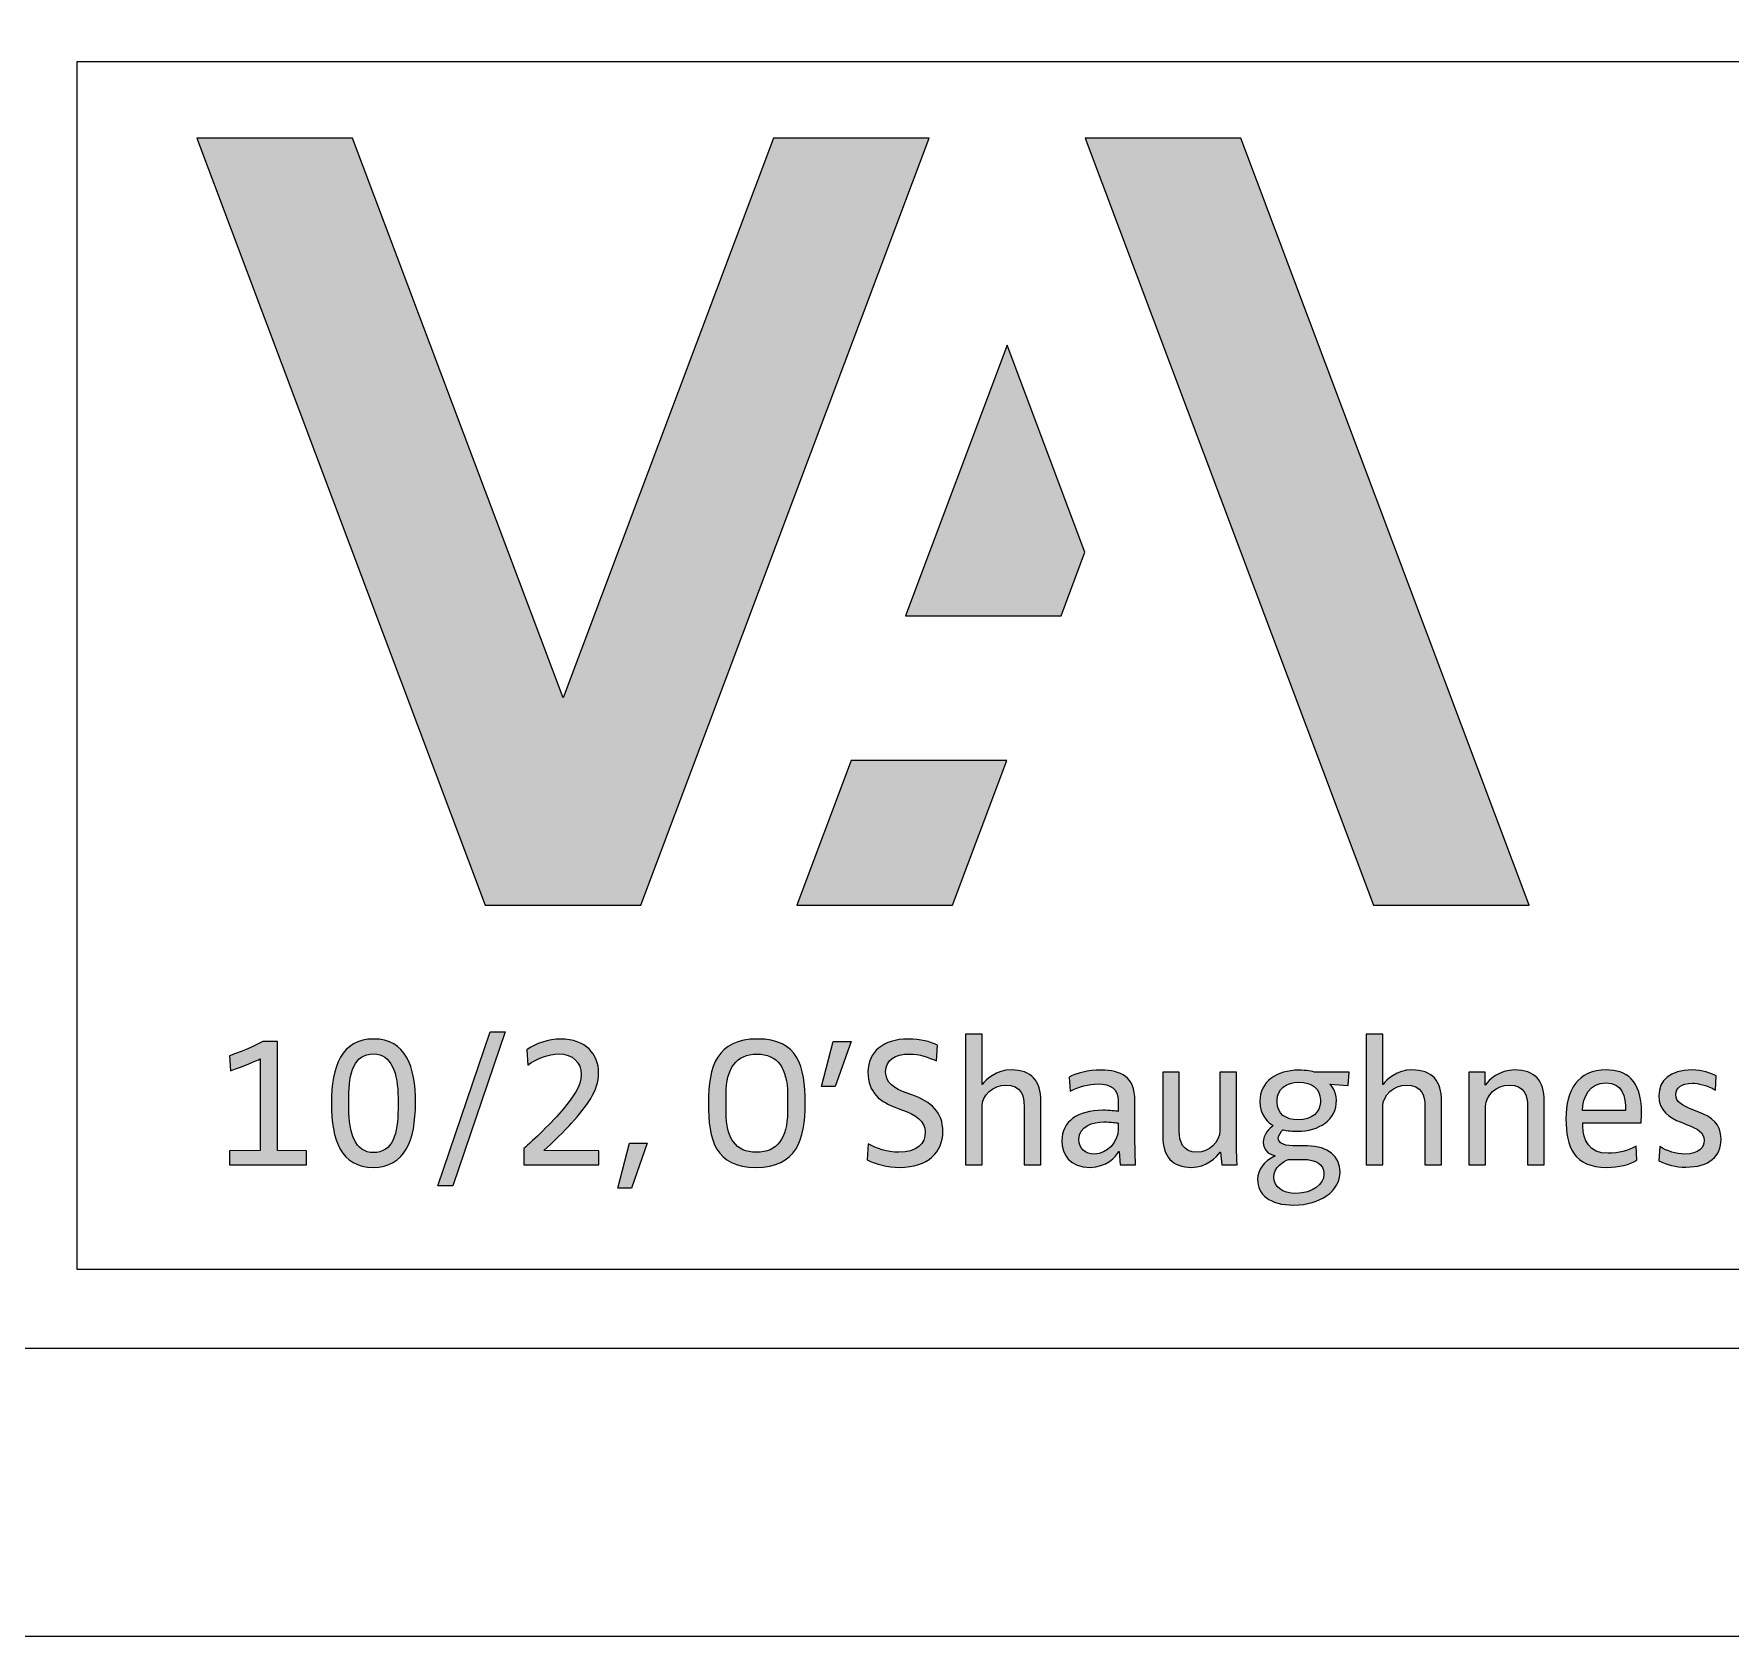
# Model space of a CAD drawing. Extents: x 473024 to 774629, y -1213442 to -1126596.
# Drawn here: x 593521 to 595719, y -1213069 to -1210993 of the extents above; entities that cross this region are included whole.
import ezdxf

# ---------------------------------------------------------------- set-up
doc = ezdxf.new("R2010")
doc.units = 0
doc.header["$LTSCALE"] = 100
doc.header["$MEASUREMENT"] = 0
doc.layers.get('0').update_dxf_attribs({"linetype": 'CONTINUOUS'})
for name, color, linetype in [('FOOT', 2, 'CONTINUOUS'), ('Layer 1', 8, 'CONTINUOUS'), ('S-BEAM', 2, 'CONTINUOUS'), ('TITLE2', 7, 'CONTINUOUS')]:
    doc.layers.add(name, color=color, linetype=linetype)

# ---------------------------------------------------------------- blocks, each defined once
blk = doc.blocks.new('block 15')
at = {"layer": 'Layer 1'}
h = blk.add_hatch(color=0, dxfattribs=at)
h.dxf.hatch_style = 2
edge = h.paths.add_edge_path()
edge.add_spline(control_points=[(49.37, -152.44), (49.37, -152.44), (49.37, -151.27), (49.37, -151.27), (49.37, -151.27), (51.94, -151.24), (51.94, -151.24), (51.94, -151.24), (51.94, -143.62), (51.94, -143.62), (51.59, -143.78), (50.6, -144.21), (49.46, -144.6), (49.46, -144.6), (49.38, -143.36), (49.38, -143.36), (50.74, -142.88), (51.79, -142.36), (52.14, -142.16), (52.14, -142.16), (53.36, -142.16), (53.36, -142.16), (53.36, -142.16), (53.36, -151.24), (53.36, -151.24), (53.36, -151.24), (55.78, -151.27), (55.78, -151.27), (55.78, -151.27), (55.78, -152.44), (55.78, -152.44), (55.78, -152.44), (49.37, -152.44), (49.37, -152.44)], knot_values=[0, 0, 0, 0, 1, 1, 1, 2, 2, 2, 3, 3, 3, 4, 4, 4, 5, 5, 5, 6, 6, 6, 7, 7, 7, 8, 8, 8, 9, 9, 9, 10, 10, 10, 11, 11, 11, 11], degree=3, periodic=0)
h = blk.add_hatch(color=0, dxfattribs=at)
h.dxf.hatch_style = 2
edge = h.paths.add_edge_path()
edge.add_spline(control_points=[(61.32, -152.64), (58.67, -152.64), (57.85, -150.4), (57.85, -147.31), (57.85, -144.21), (58.72, -141.96), (61.37, -141.96), (64.04, -141.96), (64.85, -144.19), (64.85, -147.29), (64.85, -150.39), (63.99, -152.64), (61.32, -152.64)], knot_values=[0, 0, 0, 0, 1, 1, 1, 2, 2, 2, 3, 3, 3, 4, 4, 4, 4], degree=3, periodic=0)
edge = h.paths.add_edge_path()
edge.add_spline(control_points=[(63.4, -146.85), (63.4, -144.84), (62.85, -143.19), (61.37, -143.19), (59.74, -143.19), (59.3, -144.79), (59.3, -146.81), (59.3, -146.81), (59.3, -147.75), (59.3, -147.75), (59.3, -149.76), (59.84, -151.41), (61.34, -151.41), (62.97, -151.41), (63.4, -149.8), (63.4, -147.78), (63.4, -147.78), (63.4, -146.85), (63.4, -146.85)], knot_values=[0, 0, 0, 0, 1, 1, 1, 2, 2, 2, 3, 3, 3, 4, 4, 4, 5, 5, 5, 6, 6, 6, 6], degree=3, periodic=0)
h = blk.add_hatch(color=0, dxfattribs=at)
h.dxf.hatch_style = 2
h.paths.add_polyline_path([(67.95, -154.17), (66.7, -154.17), (71.06, -141.36), (72.31, -141.36)])
h = blk.add_hatch(color=0, dxfattribs=at)
h.dxf.hatch_style = 2
edge = h.paths.add_edge_path()
edge.add_spline(control_points=[(73.86, -152.44), (73.86, -152.44), (73.86, -151.08), (73.86, -151.08), (74.59, -150.44), (76.27, -148.85), (77.13, -147.8), (77.98, -146.77), (78.64, -145.92), (78.64, -144.9), (78.64, -143.93), (77.95, -143.19), (76.74, -143.19), (75.97, -143.19), (74.85, -143.61), (74.19, -144.13), (74.19, -144.13), (74.12, -142.85), (74.12, -142.85), (74.83, -142.33), (75.93, -141.96), (76.93, -141.96), (79.01, -141.96), (80.09, -143.22), (80.09, -144.78), (80.09, -146.29), (79.09, -147.52), (77.84, -148.96), (77.36, -149.51), (76.11, -150.71), (75.56, -151.22), (75.56, -151.22), (75.56, -151.24), (75.56, -151.24), (75.56, -151.24), (80.1, -151.27), (80.1, -151.27), (80.1, -151.27), (80.1, -152.44), (80.1, -152.44), (80.1, -152.44), (73.86, -152.44), (73.86, -152.44)], knot_values=[0, 0, 0, 0, 1, 1, 1, 2, 2, 2, 3, 3, 3, 4, 4, 4, 5, 5, 5, 6, 6, 6, 7, 7, 7, 8, 8, 8, 9, 9, 9, 10, 10, 10, 11, 11, 11, 12, 12, 12, 13, 13, 13, 14, 14, 14, 14], degree=3, periodic=0)
h = blk.add_hatch(color=0, dxfattribs=at)
h.dxf.hatch_style = 2
edge = h.paths.add_edge_path()
edge.add_spline(control_points=[(93.18, -152.64), (89.81, -152.64), (89.22, -150.4), (89.22, -147.29), (89.22, -144.19), (89.93, -141.96), (93.31, -141.96), (96.67, -141.96), (97.27, -144.19), (97.27, -147.29), (97.27, -150.4), (96.54, -152.64), (93.18, -152.64)], knot_values=[0, 0, 0, 0, 1, 1, 1, 2, 2, 2, 3, 3, 3, 4, 4, 4, 4], degree=3, periodic=0)
edge = h.paths.add_edge_path()
edge.add_spline(control_points=[(95.8, -146.54), (95.8, -144.41), (95, -143.21), (93.26, -143.21), (91.53, -143.21), (90.69, -144.41), (90.69, -146.54), (90.69, -146.54), (90.69, -148.06), (90.69, -148.06), (90.69, -150.19), (91.47, -151.39), (93.21, -151.39), (94.96, -151.39), (95.8, -150.19), (95.8, -148.06), (95.8, -148.06), (95.8, -146.54), (95.8, -146.54)], knot_values=[0, 0, 0, 0, 1, 1, 1, 2, 2, 2, 3, 3, 3, 4, 4, 4, 5, 5, 5, 6, 6, 6, 6], degree=3, periodic=0)
h = blk.add_hatch(color=0, dxfattribs=at)
h.dxf.hatch_style = 2
h.paths.add_polyline_path([(99.78, -145.9), (98.64, -145.9), (99.61, -142.16), (101.09, -142.16)])
h = blk.add_hatch(color=0, dxfattribs=at)
h.dxf.hatch_style = 2
edge = h.paths.add_edge_path()
edge.add_spline(control_points=[(105.15, -152.64), (104.11, -152.64), (103.15, -152.39), (102.44, -152.02), (102.44, -152.02), (102.52, -150.67), (102.52, -150.67), (103.21, -151.07), (104.07, -151.39), (105.06, -151.39), (106.57, -151.39), (107.27, -150.64), (107.27, -149.71), (107.27, -148.8), (106.43, -148.26), (105.38, -147.88), (105.38, -147.88), (105, -147.74), (105, -147.74), (103.5, -147.2), (102.5, -146.44), (102.5, -144.7), (102.5, -143.05), (103.75, -141.96), (105.85, -141.96), (106.9, -141.96), (107.65, -142.17), (108.27, -142.47), (108.27, -142.47), (108.19, -143.78), (108.19, -143.78), (107.54, -143.49), (106.79, -143.21), (105.96, -143.21), (104.74, -143.21), (103.97, -143.67), (103.97, -144.7), (103.97, -145.61), (104.63, -146.06), (105.77, -146.48), (105.77, -146.48), (106.16, -146.61), (106.16, -146.61), (107.76, -147.18), (108.73, -148.03), (108.73, -149.67), (108.73, -151.36), (107.5, -152.64), (105.15, -152.64)], knot_values=[0, 0, 0, 0, 1, 1, 1, 2, 2, 2, 3, 3, 3, 4, 4, 4, 5, 5, 5, 6, 6, 6, 7, 7, 7, 8, 8, 8, 9, 9, 9, 10, 10, 10, 11, 11, 11, 12, 12, 12, 13, 13, 13, 14, 14, 14, 15, 15, 15, 16, 16, 16, 16], degree=3, periodic=0)
h = blk.add_hatch(color=0, dxfattribs=at)
h.dxf.hatch_style = 2
edge = h.paths.add_edge_path()
edge.add_spline(control_points=[(115.49, -152.44), (115.49, -152.44), (115.49, -147.55), (115.49, -147.55), (115.49, -146.68), (115.26, -145.8), (113.95, -145.8), (112.92, -145.8), (111.99, -146.66), (111.99, -147.55), (111.99, -147.55), (111.99, -152.44), (111.99, -152.44), (111.99, -152.44), (110.61, -152.44), (110.61, -152.44), (110.61, -152.44), (110.61, -141.57), (110.61, -141.57), (110.61, -141.57), (111.99, -141.57), (111.99, -141.57), (111.99, -141.57), (111.99, -145.74), (111.99, -145.74), (111.99, -145.74), (112.01, -145.74), (112.01, -145.74), (112.29, -145.35), (113.17, -144.53), (114.41, -144.53), (116.11, -144.53), (116.88, -145.46), (116.88, -147.12), (116.88, -147.12), (116.88, -152.44), (116.88, -152.44), (116.88, -152.44), (115.49, -152.44), (115.49, -152.44)], knot_values=[0, 0, 0, 0, 1, 1, 1, 2, 2, 2, 3, 3, 3, 4, 4, 4, 5, 5, 5, 6, 6, 6, 7, 7, 7, 8, 8, 8, 9, 9, 9, 10, 10, 10, 11, 11, 11, 12, 12, 12, 13, 13, 13, 13], degree=3, periodic=0)
h = blk.add_hatch(color=0, dxfattribs=at)
h.dxf.hatch_style = 2
edge = h.paths.add_edge_path()
edge.add_spline(control_points=[(148.83, -152.44), (148.83, -152.44), (148.83, -147.55), (148.83, -147.55), (148.83, -146.68), (148.6, -145.8), (147.29, -145.8), (146.26, -145.8), (145.33, -146.66), (145.33, -147.55), (145.33, -147.55), (145.33, -152.44), (145.33, -152.44), (145.33, -152.44), (143.95, -152.44), (143.95, -152.44), (143.95, -152.44), (143.95, -141.57), (143.95, -141.57), (143.95, -141.57), (145.33, -141.57), (145.33, -141.57), (145.33, -141.57), (145.33, -145.74), (145.33, -145.74), (145.33, -145.74), (145.35, -145.74), (145.35, -145.74), (145.63, -145.35), (146.5, -144.53), (147.75, -144.53), (149.45, -144.53), (150.22, -145.46), (150.22, -147.12), (150.22, -147.12), (150.22, -152.44), (150.22, -152.44), (150.22, -152.44), (148.83, -152.44), (148.83, -152.44)], knot_values=[0, 0, 0, 0, 1, 1, 1, 2, 2, 2, 3, 3, 3, 4, 4, 4, 5, 5, 5, 6, 6, 6, 7, 7, 7, 8, 8, 8, 9, 9, 9, 10, 10, 10, 11, 11, 11, 12, 12, 12, 13, 13, 13, 13], degree=3, periodic=0)
h = blk.add_hatch(color=0, dxfattribs=at)
h.dxf.hatch_style = 2
edge = h.paths.add_edge_path()
edge.add_spline(control_points=[(123.49, -152.44), (123.49, -152.44), (123.4, -151.31), (123.4, -151.31), (123.4, -151.31), (123.38, -151.31), (123.38, -151.31), (123.13, -151.75), (122.32, -152.64), (120.98, -152.64), (119.28, -152.64), (118.63, -151.59), (118.63, -150.42), (118.63, -148.83), (119.93, -147.89), (122.04, -147.89), (122.59, -147.89), (123.13, -147.95), (123.32, -147.99), (123.32, -147.99), (123.32, -147.08), (123.32, -147.08), (123.32, -146.11), (122.69, -145.7), (121.64, -145.7), (120.84, -145.7), (120.07, -145.94), (119.31, -146.29), (119.31, -146.29), (119.23, -145.13), (119.23, -145.13), (119.93, -144.79), (120.76, -144.55), (121.89, -144.55), (123.53, -144.55), (124.71, -145.1), (124.71, -147.09), (124.71, -147.09), (124.71, -150.31), (124.71, -150.31), (124.71, -151.11), (124.75, -152.07), (124.77, -152.44), (124.77, -152.44), (123.49, -152.44), (123.49, -152.44)], knot_values=[0, 0, 0, 0, 1, 1, 1, 2, 2, 2, 3, 3, 3, 4, 4, 4, 5, 5, 5, 6, 6, 6, 7, 7, 7, 8, 8, 8, 9, 9, 9, 10, 10, 10, 11, 11, 11, 12, 12, 12, 13, 13, 13, 14, 14, 14, 15, 15, 15, 15], degree=3, periodic=0)
edge = h.paths.add_edge_path()
edge.add_spline(control_points=[(123.32, -148.96), (123.18, -148.93), (122.73, -148.86), (122.13, -148.86), (121.21, -148.86), (120.05, -149.2), (120.05, -150.33), (120.05, -151.1), (120.58, -151.53), (121.35, -151.53), (122.38, -151.53), (123.32, -150.54), (123.32, -149.45), (123.32, -149.45), (123.32, -148.96), (123.32, -148.96)], knot_values=[0, 0, 0, 0, 1, 1, 1, 2, 2, 2, 3, 3, 3, 4, 4, 4, 5, 5, 5, 5], degree=3, periodic=0)
h = blk.add_hatch(color=0, dxfattribs=at)
h.dxf.hatch_style = 2
edge = h.paths.add_edge_path()
edge.add_spline(control_points=[(131.95, -152.44), (131.95, -152.44), (131.82, -151.38), (131.82, -151.38), (131.82, -151.38), (131.81, -151.38), (131.81, -151.38), (131.52, -151.79), (130.64, -152.64), (129.42, -152.64), (127.82, -152.64), (127.02, -151.73), (127.02, -150.05), (127.02, -150.05), (127.02, -144.73), (127.02, -144.73), (127.02, -144.73), (128.4, -144.73), (128.4, -144.73), (128.4, -144.73), (128.4, -149.62), (128.4, -149.62), (128.4, -150.48), (128.65, -151.38), (129.9, -151.38), (130.85, -151.38), (131.78, -150.53), (131.78, -149.6), (131.78, -149.6), (131.78, -144.73), (131.78, -144.73), (131.78, -144.73), (133.16, -144.73), (133.16, -144.73), (133.16, -144.73), (133.16, -150.54), (133.16, -150.54), (133.16, -151.28), (133.2, -152.12), (133.21, -152.44), (133.21, -152.44), (131.95, -152.44), (131.95, -152.44)], knot_values=[0, 0, 0, 0, 1, 1, 1, 2, 2, 2, 3, 3, 3, 4, 4, 4, 5, 5, 5, 6, 6, 6, 7, 7, 7, 8, 8, 8, 9, 9, 9, 10, 10, 10, 11, 11, 11, 12, 12, 12, 13, 13, 13, 14, 14, 14, 14], degree=3, periodic=0)
h = blk.add_hatch(color=0, dxfattribs=at)
h.dxf.hatch_style = 2
edge = h.paths.add_edge_path()
edge.add_spline(control_points=[(142.45, -145.84), (142.45, -145.84), (140.93, -145.72), (140.93, -145.72), (140.98, -145.77), (141.48, -146.24), (141.48, -147.06), (141.48, -148.71), (140.03, -149.63), (138.23, -149.63), (137.62, -149.63), (137.17, -149.56), (137.01, -149.51), (136.89, -149.63), (136.64, -149.96), (136.64, -150.2), (136.64, -150.56), (136.92, -150.82), (137.85, -150.84), (137.85, -150.84), (139.06, -150.85), (139.06, -150.85), (140.81, -150.88), (141.78, -151.7), (141.78, -153.04), (141.78, -154.6), (140.1, -155.78), (137.94, -155.78), (135.9, -155.78), (134.92, -154.92), (134.92, -153.63), (134.92, -152.87), (135.43, -152.15), (136.38, -151.68), (136.38, -151.68), (136.38, -151.67), (136.38, -151.67), (136.04, -151.61), (135.37, -151.3), (135.37, -150.54), (135.37, -149.91), (135.94, -149.37), (136.21, -149.17), (135.86, -148.99), (135.1, -148.31), (135.1, -147.14), (135.1, -145.53), (136.49, -144.55), (138.36, -144.55), (138.93, -144.55), (139.5, -144.67), (139.71, -144.73), (139.71, -144.73), (142.53, -144.72), (142.53, -144.72), (142.53, -144.72), (142.45, -145.84), (142.45, -145.84)], knot_values=[0, 0, 0, 0, 1, 1, 1, 2, 2, 2, 3, 3, 3, 4, 4, 4, 5, 5, 5, 6, 6, 6, 7, 7, 7, 8, 8, 8, 9, 9, 9, 10, 10, 10, 11, 11, 11, 12, 12, 12, 13, 13, 13, 14, 14, 14, 15, 15, 15, 16, 16, 16, 17, 17, 17, 18, 18, 18, 19, 19, 19, 19], degree=3, periodic=0)
edge = h.paths.add_edge_path()
edge.add_spline(control_points=[(140.44, -153.13), (140.44, -152.41), (139.82, -151.98), (138.65, -151.98), (138.65, -151.98), (137.49, -151.98), (137.49, -151.98), (137.09, -152.12), (136.27, -152.59), (136.27, -153.46), (136.27, -154.24), (136.95, -154.81), (138.11, -154.81), (139.51, -154.81), (140.44, -154.01), (140.44, -153.24), (140.44, -153.24), (140.44, -153.13), (140.44, -153.13)], knot_values=[0, 0, 0, 0, 1, 1, 1, 2, 2, 2, 3, 3, 3, 4, 4, 4, 5, 5, 5, 6, 6, 6, 6], degree=3, periodic=0)
edge = h.paths.add_edge_path()
edge.add_spline(control_points=[(140.14, -147.01), (140.14, -146.11), (139.43, -145.55), (138.36, -145.55), (137.26, -145.55), (136.55, -146.17), (136.55, -147.01), (136.55, -147.01), (136.55, -147.23), (136.55, -147.23), (136.55, -148.19), (137.23, -148.68), (138.32, -148.68), (139.42, -148.68), (140.14, -148.06), (140.14, -147.23), (140.14, -147.23), (140.14, -147.01), (140.14, -147.01)], knot_values=[0, 0, 0, 0, 1, 1, 1, 2, 2, 2, 3, 3, 3, 4, 4, 4, 5, 5, 5, 6, 6, 6, 6], degree=3, periodic=0)
h = blk.add_hatch(color=0, dxfattribs=at)
h.dxf.hatch_style = 2
edge = h.paths.add_edge_path()
edge.add_spline(control_points=[(157.38, -152.44), (157.38, -152.44), (157.38, -147.55), (157.38, -147.55), (157.38, -146.68), (157.15, -145.8), (155.84, -145.8), (154.81, -145.8), (153.88, -146.66), (153.88, -147.55), (153.88, -147.55), (153.88, -152.44), (153.88, -152.44), (153.88, -152.44), (152.5, -152.44), (152.5, -152.44), (152.5, -152.44), (152.5, -144.73), (152.5, -144.73), (152.5, -144.73), (153.84, -144.73), (153.84, -144.73), (153.84, -144.73), (153.84, -145.8), (153.84, -145.8), (153.84, -145.8), (153.85, -145.8), (153.85, -145.8), (154.13, -145.38), (155.03, -144.53), (156.3, -144.53), (157.98, -144.53), (158.77, -145.44), (158.77, -147.12), (158.77, -147.12), (158.77, -152.44), (158.77, -152.44), (158.77, -152.44), (157.38, -152.44), (157.38, -152.44)], knot_values=[0, 0, 0, 0, 1, 1, 1, 2, 2, 2, 3, 3, 3, 4, 4, 4, 5, 5, 5, 6, 6, 6, 7, 7, 7, 8, 8, 8, 9, 9, 9, 10, 10, 10, 11, 11, 11, 12, 12, 12, 13, 13, 13, 13], degree=3, periodic=0)
h = blk.add_hatch(color=0, dxfattribs=at)
h.dxf.hatch_style = 2
edge = h.paths.add_edge_path()
edge.add_spline(control_points=[(166.83, -148.93), (166.83, -148.93), (161.97, -148.93), (161.97, -148.93), (161.97, -148.93), (161.97, -149.22), (161.97, -149.22), (161.97, -150.37), (162.51, -151.47), (164.08, -151.47), (164.95, -151.47), (165.73, -151.24), (166.41, -150.88), (166.41, -150.88), (166.47, -152.05), (166.47, -152.05), (165.87, -152.41), (164.98, -152.64), (163.95, -152.64), (161.25, -152.64), (160.57, -150.96), (160.57, -148.6), (160.57, -146.21), (161.56, -144.53), (163.93, -144.53), (165.56, -144.53), (166.86, -145.35), (166.86, -148.06), (166.86, -148.19), (166.84, -148.69), (166.83, -148.93)], knot_values=[0, 0, 0, 0, 1, 1, 1, 2, 2, 2, 3, 3, 3, 4, 4, 4, 5, 5, 5, 6, 6, 6, 7, 7, 7, 8, 8, 8, 9, 9, 9, 10, 10, 10, 10], degree=3, periodic=0)
edge = h.paths.add_edge_path()
edge.add_spline(control_points=[(163.9, -145.6), (162.54, -145.6), (161.96, -146.77), (161.96, -147.91), (161.96, -147.91), (165.53, -147.91), (165.53, -147.91), (165.53, -146.72), (165.27, -145.6), (163.9, -145.6)], knot_values=[0, 0, 0, 0, 1, 1, 1, 2, 2, 2, 3, 3, 3, 3], degree=3, periodic=0)
h = blk.add_hatch(color=0, dxfattribs=at)
h.dxf.hatch_style = 2
edge = h.paths.add_edge_path()
edge.add_spline(control_points=[(170.54, -152.62), (169.72, -152.62), (168.98, -152.45), (168.29, -152.09), (168.29, -152.09), (168.37, -150.91), (168.37, -150.91), (169.03, -151.3), (169.69, -151.53), (170.46, -151.53), (171.65, -151.53), (172.06, -151.01), (172.06, -150.4), (172.06, -149.71), (171.54, -149.43), (170.65, -149.1), (170.65, -149.1), (170.15, -148.89), (170.15, -148.89), (169.14, -148.51), (168.3, -147.92), (168.3, -146.66), (168.3, -145.41), (169.21, -144.53), (171.06, -144.53), (171.91, -144.53), (172.62, -144.78), (173.08, -145.03), (173.08, -145.03), (173.01, -146.21), (173.01, -146.21), (172.25, -145.77), (171.53, -145.64), (171.11, -145.64), (170.12, -145.64), (169.72, -146.03), (169.72, -146.58), (169.72, -147.18), (170.17, -147.49), (171.14, -147.86), (171.14, -147.86), (171.63, -148.05), (171.63, -148.05), (172.7, -148.45), (173.48, -149.02), (173.48, -150.3), (173.48, -151.72), (172.51, -152.62), (170.54, -152.62)], knot_values=[0, 0, 0, 0, 1, 1, 1, 2, 2, 2, 3, 3, 3, 4, 4, 4, 5, 5, 5, 6, 6, 6, 7, 7, 7, 8, 8, 8, 9, 9, 9, 10, 10, 10, 11, 11, 11, 12, 12, 12, 13, 13, 13, 14, 14, 14, 15, 15, 15, 16, 16, 16, 16], degree=3, periodic=0)
h = blk.add_hatch(color=0, dxfattribs=at)
h.dxf.hatch_style = 2
h.paths.add_polyline_path([(82.83, -154.37), (81.69, -154.37), (82.66, -150.62), (84.14, -150.62)])
at = {"layer": 'Layer 1', "color": 0, "lineweight": 0}
for points in [[(67.95, -154.17), (66.7, -154.17), (71.06, -141.36), (72.31, -141.36), (67.95, -154.17)], [(99.78, -145.9), (98.64, -145.9), (99.61, -142.16), (101.09, -142.16), (99.78, -145.9)], [(82.83, -154.37), (81.69, -154.37), (82.66, -150.62), (84.14, -150.62), (82.83, -154.37)]]:
    blk.add_lwpolyline(points, dxfattribs=at)
for points, knots in [([(49.37, -152.44), (49.37, -152.44), (49.37, -151.27), (49.37, -151.27), (49.37, -151.27), (51.94, -151.24), (51.94, -151.24), (51.94, -151.24), (51.94, -143.62), (51.94, -143.62), (51.59, -143.78), (50.6, -144.21), (49.46, -144.6), (49.46, -144.6), (49.38, -143.36), (49.38, -143.36), (50.74, -142.88), (51.79, -142.36), (52.14, -142.16), (52.14, -142.16), (53.36, -142.16), (53.36, -142.16), (53.36, -142.16), (53.36, -151.24), (53.36, -151.24), (53.36, -151.24), (55.78, -151.27), (55.78, -151.27), (55.78, -151.27), (55.78, -152.44), (55.78, -152.44), (55.78, -152.44), (49.37, -152.44), (49.37, -152.44)], [0, 0, 0, 0, 1, 1, 1, 2, 2, 2, 3, 3, 3, 4, 4, 4, 5, 5, 5, 6, 6, 6, 7, 7, 7, 8, 8, 8, 9, 9, 9, 10, 10, 10, 11, 11, 11, 11]), ([(61.32, -152.64), (58.67, -152.64), (57.85, -150.4), (57.85, -147.31), (57.85, -144.21), (58.72, -141.96), (61.37, -141.96), (64.04, -141.96), (64.85, -144.19), (64.85, -147.29), (64.85, -150.39), (63.99, -152.64), (61.32, -152.64)], [0, 0, 0, 0, 1, 1, 1, 2, 2, 2, 3, 3, 3, 4, 4, 4, 4]), ([(73.86, -152.44), (73.86, -152.44), (73.86, -151.08), (73.86, -151.08), (74.59, -150.44), (76.27, -148.85), (77.13, -147.8), (77.98, -146.77), (78.64, -145.92), (78.64, -144.9), (78.64, -143.93), (77.95, -143.19), (76.74, -143.19), (75.97, -143.19), (74.85, -143.61), (74.19, -144.13), (74.19, -144.13), (74.12, -142.85), (74.12, -142.85), (74.83, -142.33), (75.93, -141.96), (76.93, -141.96), (79.01, -141.96), (80.09, -143.22), (80.09, -144.78), (80.09, -146.29), (79.09, -147.52), (77.84, -148.96), (77.36, -149.51), (76.11, -150.71), (75.56, -151.22), (75.56, -151.22), (75.56, -151.24), (75.56, -151.24), (75.56, -151.24), (80.1, -151.27), (80.1, -151.27), (80.1, -151.27), (80.1, -152.44), (80.1, -152.44), (80.1, -152.44), (73.86, -152.44), (73.86, -152.44)], [0, 0, 0, 0, 1, 1, 1, 2, 2, 2, 3, 3, 3, 4, 4, 4, 5, 5, 5, 6, 6, 6, 7, 7, 7, 8, 8, 8, 9, 9, 9, 10, 10, 10, 11, 11, 11, 12, 12, 12, 13, 13, 13, 14, 14, 14, 14]), ([(93.18, -152.64), (89.81, -152.64), (89.22, -150.4), (89.22, -147.29), (89.22, -144.19), (89.93, -141.96), (93.31, -141.96), (96.67, -141.96), (97.27, -144.19), (97.27, -147.29), (97.27, -150.4), (96.54, -152.64), (93.18, -152.64)], [0, 0, 0, 0, 1, 1, 1, 2, 2, 2, 3, 3, 3, 4, 4, 4, 4]), ([(105.15, -152.64), (104.11, -152.64), (103.15, -152.39), (102.44, -152.02), (102.44, -152.02), (102.52, -150.67), (102.52, -150.67), (103.21, -151.07), (104.07, -151.39), (105.06, -151.39), (106.57, -151.39), (107.27, -150.64), (107.27, -149.71), (107.27, -148.8), (106.43, -148.26), (105.38, -147.88), (105.38, -147.88), (105, -147.74), (105, -147.74), (103.5, -147.2), (102.5, -146.44), (102.5, -144.7), (102.5, -143.05), (103.75, -141.96), (105.85, -141.96), (106.9, -141.96), (107.65, -142.17), (108.27, -142.47), (108.27, -142.47), (108.19, -143.78), (108.19, -143.78), (107.54, -143.49), (106.79, -143.21), (105.96, -143.21), (104.74, -143.21), (103.97, -143.67), (103.97, -144.7), (103.97, -145.61), (104.63, -146.06), (105.77, -146.48), (105.77, -146.48), (106.16, -146.61), (106.16, -146.61), (107.76, -147.18), (108.73, -148.03), (108.73, -149.67), (108.73, -151.36), (107.5, -152.64), (105.15, -152.64)], [0, 0, 0, 0, 1, 1, 1, 2, 2, 2, 3, 3, 3, 4, 4, 4, 5, 5, 5, 6, 6, 6, 7, 7, 7, 8, 8, 8, 9, 9, 9, 10, 10, 10, 11, 11, 11, 12, 12, 12, 13, 13, 13, 14, 14, 14, 15, 15, 15, 16, 16, 16, 16]), ([(115.49, -152.44), (115.49, -152.44), (115.49, -147.55), (115.49, -147.55), (115.49, -146.68), (115.26, -145.8), (113.95, -145.8), (112.92, -145.8), (111.99, -146.66), (111.99, -147.55), (111.99, -147.55), (111.99, -152.44), (111.99, -152.44), (111.99, -152.44), (110.61, -152.44), (110.61, -152.44), (110.61, -152.44), (110.61, -141.57), (110.61, -141.57), (110.61, -141.57), (111.99, -141.57), (111.99, -141.57), (111.99, -141.57), (111.99, -145.74), (111.99, -145.74), (111.99, -145.74), (112.01, -145.74), (112.01, -145.74), (112.29, -145.35), (113.17, -144.53), (114.41, -144.53), (116.11, -144.53), (116.88, -145.46), (116.88, -147.12), (116.88, -147.12), (116.88, -152.44), (116.88, -152.44), (116.88, -152.44), (115.49, -152.44), (115.49, -152.44)], [0, 0, 0, 0, 1, 1, 1, 2, 2, 2, 3, 3, 3, 4, 4, 4, 5, 5, 5, 6, 6, 6, 7, 7, 7, 8, 8, 8, 9, 9, 9, 10, 10, 10, 11, 11, 11, 12, 12, 12, 13, 13, 13, 13]), ([(148.83, -152.44), (148.83, -152.44), (148.83, -147.55), (148.83, -147.55), (148.83, -146.68), (148.6, -145.8), (147.29, -145.8), (146.26, -145.8), (145.33, -146.66), (145.33, -147.55), (145.33, -147.55), (145.33, -152.44), (145.33, -152.44), (145.33, -152.44), (143.95, -152.44), (143.95, -152.44), (143.95, -152.44), (143.95, -141.57), (143.95, -141.57), (143.95, -141.57), (145.33, -141.57), (145.33, -141.57), (145.33, -141.57), (145.33, -145.74), (145.33, -145.74), (145.33, -145.74), (145.35, -145.74), (145.35, -145.74), (145.63, -145.35), (146.5, -144.53), (147.75, -144.53), (149.45, -144.53), (150.22, -145.46), (150.22, -147.12), (150.22, -147.12), (150.22, -152.44), (150.22, -152.44), (150.22, -152.44), (148.83, -152.44), (148.83, -152.44)], [0, 0, 0, 0, 1, 1, 1, 2, 2, 2, 3, 3, 3, 4, 4, 4, 5, 5, 5, 6, 6, 6, 7, 7, 7, 8, 8, 8, 9, 9, 9, 10, 10, 10, 11, 11, 11, 12, 12, 12, 13, 13, 13, 13]), ([(63.4, -146.85), (63.4, -144.84), (62.85, -143.19), (61.37, -143.19), (59.74, -143.19), (59.3, -144.79), (59.3, -146.81), (59.3, -146.81), (59.3, -147.75), (59.3, -147.75), (59.3, -149.76), (59.84, -151.41), (61.34, -151.41), (62.97, -151.41), (63.4, -149.8), (63.4, -147.78), (63.4, -147.78), (63.4, -146.85), (63.4, -146.85)], [0, 0, 0, 0, 1, 1, 1, 2, 2, 2, 3, 3, 3, 4, 4, 4, 5, 5, 5, 6, 6, 6, 6]), ([(95.8, -146.54), (95.8, -144.41), (95, -143.21), (93.26, -143.21), (91.53, -143.21), (90.69, -144.41), (90.69, -146.54), (90.69, -146.54), (90.69, -148.06), (90.69, -148.06), (90.69, -150.19), (91.47, -151.39), (93.21, -151.39), (94.96, -151.39), (95.8, -150.19), (95.8, -148.06), (95.8, -148.06), (95.8, -146.54), (95.8, -146.54)], [0, 0, 0, 0, 1, 1, 1, 2, 2, 2, 3, 3, 3, 4, 4, 4, 5, 5, 5, 6, 6, 6, 6]), ([(123.49, -152.44), (123.49, -152.44), (123.4, -151.31), (123.4, -151.31), (123.4, -151.31), (123.38, -151.31), (123.38, -151.31), (123.13, -151.75), (122.32, -152.64), (120.98, -152.64), (119.28, -152.64), (118.63, -151.59), (118.63, -150.42), (118.63, -148.83), (119.93, -147.89), (122.04, -147.89), (122.59, -147.89), (123.13, -147.95), (123.32, -147.99), (123.32, -147.99), (123.32, -147.08), (123.32, -147.08), (123.32, -146.11), (122.69, -145.7), (121.64, -145.7), (120.84, -145.7), (120.07, -145.94), (119.31, -146.29), (119.31, -146.29), (119.23, -145.13), (119.23, -145.13), (119.93, -144.79), (120.76, -144.55), (121.89, -144.55), (123.53, -144.55), (124.71, -145.1), (124.71, -147.09), (124.71, -147.09), (124.71, -150.31), (124.71, -150.31), (124.71, -151.11), (124.75, -152.07), (124.77, -152.44), (124.77, -152.44), (123.49, -152.44), (123.49, -152.44)], [0, 0, 0, 0, 1, 1, 1, 2, 2, 2, 3, 3, 3, 4, 4, 4, 5, 5, 5, 6, 6, 6, 7, 7, 7, 8, 8, 8, 9, 9, 9, 10, 10, 10, 11, 11, 11, 12, 12, 12, 13, 13, 13, 14, 14, 14, 15, 15, 15, 15]), ([(131.95, -152.44), (131.95, -152.44), (131.82, -151.38), (131.82, -151.38), (131.82, -151.38), (131.81, -151.38), (131.81, -151.38), (131.52, -151.79), (130.64, -152.64), (129.42, -152.64), (127.82, -152.64), (127.02, -151.73), (127.02, -150.05), (127.02, -150.05), (127.02, -144.73), (127.02, -144.73), (127.02, -144.73), (128.4, -144.73), (128.4, -144.73), (128.4, -144.73), (128.4, -149.62), (128.4, -149.62), (128.4, -150.48), (128.65, -151.38), (129.9, -151.38), (130.85, -151.38), (131.78, -150.53), (131.78, -149.6), (131.78, -149.6), (131.78, -144.73), (131.78, -144.73), (131.78, -144.73), (133.16, -144.73), (133.16, -144.73), (133.16, -144.73), (133.16, -150.54), (133.16, -150.54), (133.16, -151.28), (133.2, -152.12), (133.21, -152.44), (133.21, -152.44), (131.95, -152.44), (131.95, -152.44)], [0, 0, 0, 0, 1, 1, 1, 2, 2, 2, 3, 3, 3, 4, 4, 4, 5, 5, 5, 6, 6, 6, 7, 7, 7, 8, 8, 8, 9, 9, 9, 10, 10, 10, 11, 11, 11, 12, 12, 12, 13, 13, 13, 14, 14, 14, 14]), ([(142.45, -145.84), (142.45, -145.84), (140.93, -145.72), (140.93, -145.72), (140.98, -145.77), (141.48, -146.24), (141.48, -147.06), (141.48, -148.71), (140.03, -149.63), (138.23, -149.63), (137.62, -149.63), (137.17, -149.56), (137.01, -149.51), (136.89, -149.63), (136.64, -149.96), (136.64, -150.2), (136.64, -150.56), (136.92, -150.82), (137.85, -150.84), (137.85, -150.84), (139.06, -150.85), (139.06, -150.85), (140.81, -150.88), (141.78, -151.7), (141.78, -153.04), (141.78, -154.6), (140.1, -155.78), (137.94, -155.78), (135.9, -155.78), (134.92, -154.92), (134.92, -153.63), (134.92, -152.87), (135.43, -152.15), (136.38, -151.68), (136.38, -151.68), (136.38, -151.67), (136.38, -151.67), (136.04, -151.61), (135.37, -151.3), (135.37, -150.54), (135.37, -149.91), (135.94, -149.37), (136.21, -149.17), (135.86, -148.99), (135.1, -148.31), (135.1, -147.14), (135.1, -145.53), (136.49, -144.55), (138.36, -144.55), (138.93, -144.55), (139.5, -144.67), (139.71, -144.73), (139.71, -144.73), (142.53, -144.72), (142.53, -144.72), (142.53, -144.72), (142.45, -145.84), (142.45, -145.84)], [0, 0, 0, 0, 1, 1, 1, 2, 2, 2, 3, 3, 3, 4, 4, 4, 5, 5, 5, 6, 6, 6, 7, 7, 7, 8, 8, 8, 9, 9, 9, 10, 10, 10, 11, 11, 11, 12, 12, 12, 13, 13, 13, 14, 14, 14, 15, 15, 15, 16, 16, 16, 17, 17, 17, 18, 18, 18, 19, 19, 19, 19]), ([(157.38, -152.44), (157.38, -152.44), (157.38, -147.55), (157.38, -147.55), (157.38, -146.68), (157.15, -145.8), (155.84, -145.8), (154.81, -145.8), (153.88, -146.66), (153.88, -147.55), (153.88, -147.55), (153.88, -152.44), (153.88, -152.44), (153.88, -152.44), (152.5, -152.44), (152.5, -152.44), (152.5, -152.44), (152.5, -144.73), (152.5, -144.73), (152.5, -144.73), (153.84, -144.73), (153.84, -144.73), (153.84, -144.73), (153.84, -145.8), (153.84, -145.8), (153.84, -145.8), (153.85, -145.8), (153.85, -145.8), (154.13, -145.38), (155.03, -144.53), (156.3, -144.53), (157.98, -144.53), (158.77, -145.44), (158.77, -147.12), (158.77, -147.12), (158.77, -152.44), (158.77, -152.44), (158.77, -152.44), (157.38, -152.44), (157.38, -152.44)], [0, 0, 0, 0, 1, 1, 1, 2, 2, 2, 3, 3, 3, 4, 4, 4, 5, 5, 5, 6, 6, 6, 7, 7, 7, 8, 8, 8, 9, 9, 9, 10, 10, 10, 11, 11, 11, 12, 12, 12, 13, 13, 13, 13]), ([(166.83, -148.93), (166.83, -148.93), (161.97, -148.93), (161.97, -148.93), (161.97, -148.93), (161.97, -149.22), (161.97, -149.22), (161.97, -150.37), (162.51, -151.47), (164.08, -151.47), (164.95, -151.47), (165.73, -151.24), (166.41, -150.88), (166.41, -150.88), (166.47, -152.05), (166.47, -152.05), (165.87, -152.41), (164.98, -152.64), (163.95, -152.64), (161.25, -152.64), (160.57, -150.96), (160.57, -148.6), (160.57, -146.21), (161.56, -144.53), (163.93, -144.53), (165.56, -144.53), (166.86, -145.35), (166.86, -148.06), (166.86, -148.19), (166.84, -148.69), (166.83, -148.93)], [0, 0, 0, 0, 1, 1, 1, 2, 2, 2, 3, 3, 3, 4, 4, 4, 5, 5, 5, 6, 6, 6, 7, 7, 7, 8, 8, 8, 9, 9, 9, 10, 10, 10, 10]), ([(170.54, -152.62), (169.72, -152.62), (168.98, -152.45), (168.29, -152.09), (168.29, -152.09), (168.37, -150.91), (168.37, -150.91), (169.03, -151.3), (169.69, -151.53), (170.46, -151.53), (171.65, -151.53), (172.06, -151.01), (172.06, -150.4), (172.06, -149.71), (171.54, -149.43), (170.65, -149.1), (170.65, -149.1), (170.15, -148.89), (170.15, -148.89), (169.14, -148.51), (168.3, -147.92), (168.3, -146.66), (168.3, -145.41), (169.21, -144.53), (171.06, -144.53), (171.91, -144.53), (172.62, -144.78), (173.08, -145.03), (173.08, -145.03), (173.01, -146.21), (173.01, -146.21), (172.25, -145.77), (171.53, -145.64), (171.11, -145.64), (170.12, -145.64), (169.72, -146.03), (169.72, -146.58), (169.72, -147.18), (170.17, -147.49), (171.14, -147.86), (171.14, -147.86), (171.63, -148.05), (171.63, -148.05), (172.7, -148.45), (173.48, -149.02), (173.48, -150.3), (173.48, -151.72), (172.51, -152.62), (170.54, -152.62)], [0, 0, 0, 0, 1, 1, 1, 2, 2, 2, 3, 3, 3, 4, 4, 4, 5, 5, 5, 6, 6, 6, 7, 7, 7, 8, 8, 8, 9, 9, 9, 10, 10, 10, 11, 11, 11, 12, 12, 12, 13, 13, 13, 14, 14, 14, 15, 15, 15, 16, 16, 16, 16]), ([(140.14, -147.01), (140.14, -146.11), (139.43, -145.55), (138.36, -145.55), (137.26, -145.55), (136.55, -146.17), (136.55, -147.01), (136.55, -147.01), (136.55, -147.23), (136.55, -147.23), (136.55, -148.19), (137.23, -148.68), (138.32, -148.68), (139.42, -148.68), (140.14, -148.06), (140.14, -147.23), (140.14, -147.23), (140.14, -147.01), (140.14, -147.01)], [0, 0, 0, 0, 1, 1, 1, 2, 2, 2, 3, 3, 3, 4, 4, 4, 5, 5, 5, 6, 6, 6, 6]), ([(163.9, -145.6), (162.54, -145.6), (161.96, -146.77), (161.96, -147.91), (161.96, -147.91), (165.53, -147.91), (165.53, -147.91), (165.53, -146.72), (165.27, -145.6), (163.9, -145.6)], [0, 0, 0, 0, 1, 1, 1, 2, 2, 2, 3, 3, 3, 3]), ([(123.32, -148.96), (123.18, -148.93), (122.73, -148.86), (122.13, -148.86), (121.21, -148.86), (120.05, -149.2), (120.05, -150.33), (120.05, -151.1), (120.58, -151.53), (121.35, -151.53), (122.38, -151.53), (123.32, -150.54), (123.32, -149.45), (123.32, -149.45), (123.32, -148.96), (123.32, -148.96)], [0, 0, 0, 0, 1, 1, 1, 2, 2, 2, 3, 3, 3, 4, 4, 4, 5, 5, 5, 5]), ([(140.44, -153.13), (140.44, -152.41), (139.82, -151.98), (138.65, -151.98), (138.65, -151.98), (137.49, -151.98), (137.49, -151.98), (137.09, -152.12), (136.27, -152.59), (136.27, -153.46), (136.27, -154.24), (136.95, -154.81), (138.11, -154.81), (139.51, -154.81), (140.44, -154.01), (140.44, -153.24), (140.44, -153.24), (140.44, -153.13), (140.44, -153.13)], [0, 0, 0, 0, 1, 1, 1, 2, 2, 2, 3, 3, 3, 4, 4, 4, 5, 5, 5, 6, 6, 6, 6])]:
    blk.add_open_spline(points, degree=3, knots=knots, dxfattribs=at)
blk = doc.blocks.new('block 17')
at = {"layer": 'Layer 1'}
h = blk.add_hatch(color=240, dxfattribs=at)
h.dxf.hatch_style = 2
h.paths.add_polyline_path([(107.39, -42.22), (85.22, -101.24), (63.04, -42.22), (46.61, -42.22), (77, -123.1), (93.43, -123.1), (123.82, -42.22)])
h = blk.add_hatch(color=240, dxfattribs=at)
h.dxf.hatch_style = 2
h.paths.add_polyline_path([(156.64, -42.22), (140.25, -42.22), (170.64, -123.1), (187.03, -123.1)])
h = blk.add_hatch(color=240, dxfattribs=at)
h.dxf.hatch_style = 2
h.paths.add_polyline_path([(121.33, -92.57), (137.72, -92.57), (140.23, -85.88), (132.04, -64.07)])
h = blk.add_hatch(color=240, dxfattribs=at)
h.dxf.hatch_style = 2
h.paths.add_polyline_path([(115.59, -107.85), (109.86, -123.1), (126.25, -123.1), (131.98, -107.85)])
at = {"layer": 'Layer 1', "color": 240, "lineweight": 0}
for points in [[(107.39, -42.22), (85.22, -101.24), (63.04, -42.22), (46.61, -42.22), (77, -123.1), (93.43, -123.1), (123.82, -42.22), (107.39, -42.22)], [(156.64, -42.22), (140.25, -42.22), (170.64, -123.1), (187.03, -123.1), (156.64, -42.22)], [(121.33, -92.57), (137.72, -92.57), (140.23, -85.88), (132.04, -64.07), (121.33, -92.57)], [(115.59, -107.85), (109.86, -123.1), (126.25, -123.1), (131.98, -107.85), (115.59, -107.85)]]:
    blk.add_lwpolyline(points, dxfattribs=at)
blk = doc.blocks.new('A$C79103C65')
at = {"layer": 'Layer 1', "xscale": 14.1426, "yscale": 14.1426, "zscale": 14.1426}
blk.add_blockref('block 17', (-659.2, 2187.3), dxfattribs=at)
at = {"layer": 'Layer 1', "color": 4, "xscale": 17.91396, "yscale": 17.91396, "zscale": 17.91396}
blk.add_blockref('block 15', (-835.6, 2790.1), dxfattribs=at)
blk = doc.blocks.new('A$C0B4B66C2')
at = {"color": 2, "linetype": 'Continuous'}
blk.add_lwpolyline([(0, -1629.1), (0, -57.3), (10452.4, -57.3), (10452.4, -1629.1)], close=True, dxfattribs=at)
at = {"layer": 'FOOT', "xscale": 0.873, "yscale": 0.873, "zscale": 0.873}
blk.add_blockref('A$C79103C65', (155.5, -1545), dxfattribs=at)

msp = doc.modelspace()

# ---------------------------------------------------------------- linework, layer by layer
at = {"layer": 'TITLE2', "color": 4, "elevation": 0}
msp.add_lwpolyline([(604473.6, -1213069.4), (604473.6, -1126969.1), (473397.1, -1126969.1), (473397.1, -1213069.4)], close=True, dxfattribs=at)
at = {"layer": 'TITLE2', "color": 12, "elevation": 0}
msp.add_lwpolyline([(604100.7, -1212696.5), (604100.7, -1127341.9), (473769.9, -1127341.9), (473769.9, -1212696.5)], close=True, dxfattribs=at)

# ---------------------------------------------------------------- block references
at = {"layer": 'S-BEAM', "xscale": 0.9956754868622251, "yscale": 0.9956754868622251, "zscale": 0.9956754868622251}
msp.add_blockref('A$C0B4B66C2', (593577.2, -1210972.1, 0), dxfattribs=at)

doc.saveas('drawing.dxf')
